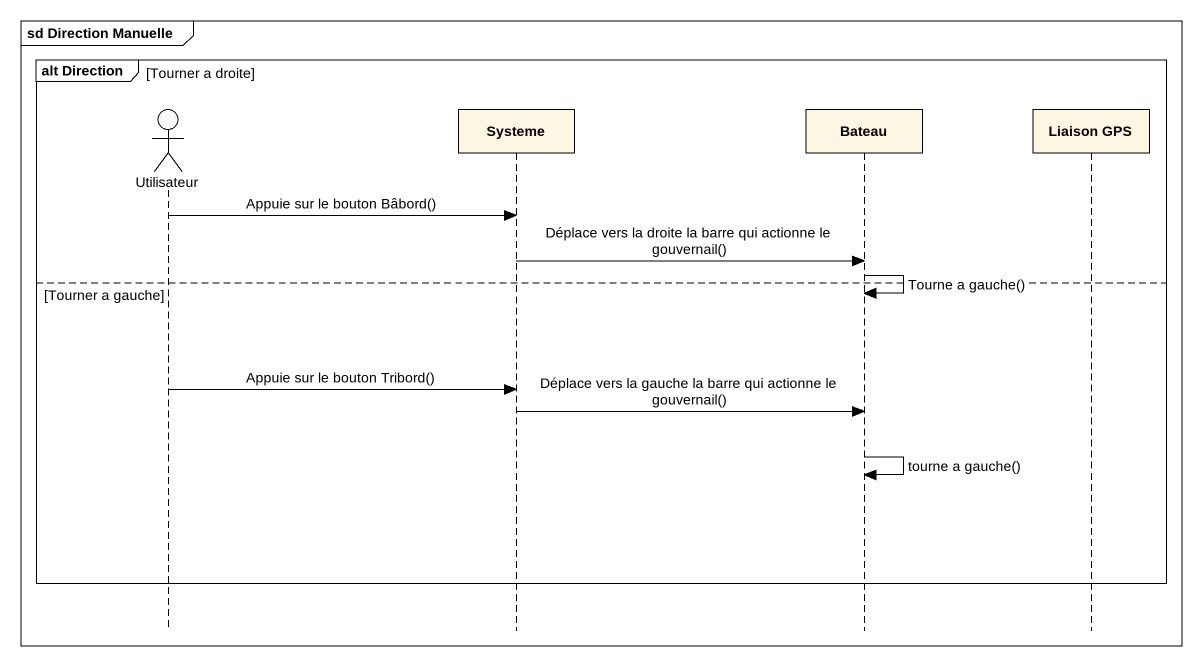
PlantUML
@startuml
mainframe sd Direction Manuelle
hide footbox
actor Utilisateur
participant Systeme
participant Bateau
participant "Liaison GPS" as Liaison_GPS

group alt Direction [Tourner a droite]
  Utilisateur -> Systeme : Appuie sur le bouton Bâbord()
  Systeme -> Bateau : Déplace vers la droite la barre qui actionne le gouvernail()
  Bateau -> Bateau : Tourne a gauche()
else Tourner a gauche
  Utilisateur -> Systeme : Appuie sur le bouton Tribord()
  Systeme -> Bateau : Déplace vers la gauche la barre qui actionne le gouvernail()
  Bateau -> Bateau : tourne a gauche()
end
@enduml
